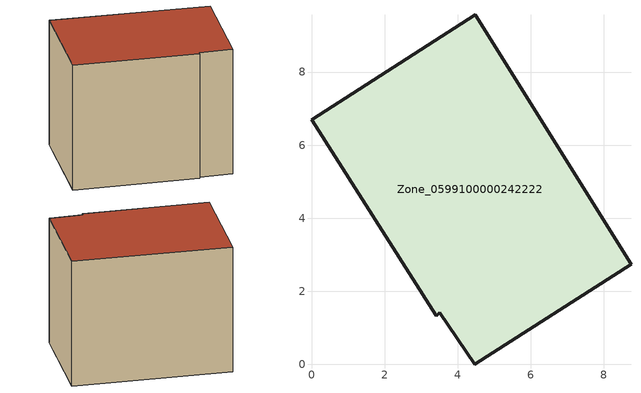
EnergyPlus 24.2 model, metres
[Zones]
Zone_0599100000242222
 floor ground (C_G): 4.48,9.57 8.74,2.74 4.46,0 3.51,1.41 3.41,1.34 0,6.7 z0
 wall outside (C_F): 8.74,2.74 4.48,9.57 0,6.7 3.41,1.34 3.51,1.41 4.46,0 8.74,2.74 z0:6.73
 roof outside (C_R): 4.48,9.57 0,6.7 3.41,1.34 3.51,1.41 4.46,0 8.74,2.74 z6.73
[BUILDING]
Pand.0599100000242222: North Axis=0; Terrain=City; Loads Convergence Tolerance Value=0.04; Temperature Convergence Tolerance Value=0.4; Solar Distribution=FullExterior; Maximum Number of Warmup Days=25; Minimum Number of Warmup Days=1
[Site:Location]
Rotterdam.The.Hague.AP_ZH_NLD Design_Conditions: Latitude=51.96; Longitude=4.45; Time Zone=1; Elevation=-4.5
[SITE:GROUNDTEMPERATURE:BUILDINGSURFACE]
18, 18, 18, 18, 18, 18, 18, 18, 18, 18, 18, 18
[MATERIAL] Thermal Absorptance=0.9; Solar Absorptance=0.7; Visible Absorptance=0.7
Name | Roughness | Thickness | Conductivity | Density | Specific Heat
G.TC.1946 | MediumSmooth | 0.15 | 1 | 540 | 1210
F.TC.1946 | Rough | 0.3 | 0.857143 | 1920 | 840
R.TC.1946 | MediumRough | 0.2 | 0.909091 | 1500 | 1000
[CONSTRUCTION]
C_G: G.TC.1946
C_F: F.TC.1946
C_R: R.TC.1946
[ZONE]
Zone_0599100000242222: Type=1; Multiplier=1; Ceiling Height=Autocalculate; Volume=Autocalculate; Floor Area=autocalculate; Part of Total Floor Area=Yes
[ZONEINFILTRATION:DESIGNFLOWRATE]
Infil_Zone_0599100000242222: Zone or ZoneList or Space or SpaceList=Zone_0599100000242222; Schedule=AlwaysOn; Design Flow Rate Calculation Method=Flow/Area; Flow Rate per Floor Area=0.003; Constant Term Coefficient=1; Temperature Term Coefficient=0; Velocity Term Coefficient=0; Velocity Squared Term Coefficient=0
[HVACTEMPLATE:ZONE:IDEALLOADSAIRSYSTEM]
Zone_0599100000242222: Maximum Heating Supply Air Temperature=50; Minimum Cooling Supply Air Temperature=13; Maximum Heating Supply Air Humidity Ratio=0.0156; Minimum Cooling Supply Air Humidity Ratio=0.0077; Heating Limit=NoLimit; Cooling Limit=NoLimit; Dehumidification Control Type=ConstantSensibleHeatRatio; Cooling Sensible Heat Ratio=0.7; Dehumidification Setpoint=60; Humidification Control Type=None; Humidification Setpoint=30; Outdoor Air Method=None; Outdoor Air Flow Rate per Person=0.00944; Outdoor Air Flow Rate per Zone Floor Area=0; Outdoor Air Flow Rate per Zone=0; Demand Controlled Ventilation Type=None; Outdoor Air Economizer Type=NoEconomizer; Heat Recovery Type=None; Sensible Heat Recovery Effectiveness=0.7; Latent Heat Recovery Effectiveness=0.65
[ZONECONTROL:THERMOSTAT]
ThermostatControl_Zone_0599100000242222: Zone or ZoneList=Zone_0599100000242222; Control Type Schedule=DualSetpointControlType; Control 1=Thermostat_Zone_0599100000242222; Temperature Difference Between Cutout And Setpoint=0
[THERMOSTATSETPOINT:DUALSETPOINT]
Thermostat_Zone_0599100000242222: Heating Setpoint Temperature Schedule=HeatingSetpoint_Zone_0599100000242222; Cooling Setpoint Temperature Schedule=CoolingSetpoint_Zone_0599100000242222
[SCHEDULE:COMPACT]
HeatingSetpoint_Zone_0599100000242222: Through: 12/31, For: AllDays, Until: 24:00, 21
CoolingSetpoint_Zone_0599100000242222: Through: 12/31, For: AllDays, Until: 24:00, 24
DualSetpointControlType: Through: 12/31, For: AllDays, Until: 24:00, 4
AlwaysOn: Through: 12/31, For: AllDays, Until: 24:00, 1
